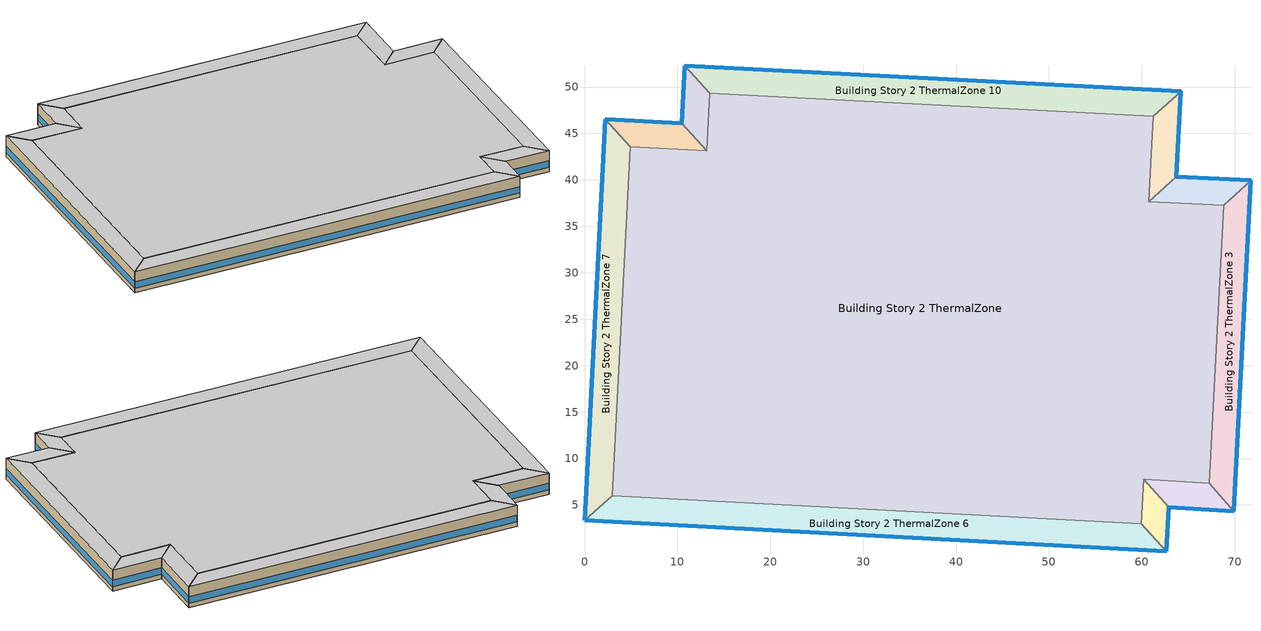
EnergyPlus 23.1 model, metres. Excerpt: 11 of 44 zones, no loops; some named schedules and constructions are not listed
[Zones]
Building Story 2 ThermalZone
 floor adiabatic (Typical Interior Ceiling): 61.25,46.86 60.76,37.63 68.8,37.29 67.26,7.32 60.22,7.76 59.96,2.97 2.97,6.01 4.93,43.56 13.14,43.11 13.48,49.34 z3.6
 wall adiabatic (Typical Interior Wall): 60.76,37.63 61.25,46.86 13.48,49.34 13.14,43.11 4.93,43.56 2.97,6.01 59.96,2.97 60.22,7.76 67.26,7.32 68.8,37.29 60.76,37.63 z3.6:7.2
 ceiling adiabatic (Typical Interior Floor): 13.48,49.34 13.14,43.11 4.93,43.56 2.97,6.01 59.96,2.97 60.22,7.76 67.26,7.32 68.8,37.29 60.76,37.63 61.25,46.86 z7.2
Building Story 2 ThermalZone 1
 floor adiabatic (Typical Interior Ceiling): 64.22,49.53 63.72,40.32 60.76,37.63 61.25,46.86 z3.6
 wall outside (Typical Insulated Steel Framed Exterior Wall R-12.99): 63.72,40.32 64.22,49.53 z3.6:7.2
 wall adiabatic (Typical Interior Wall): 64.22,49.53 61.25,46.86 60.76,37.63 63.72,40.32 z3.6:7.2
 window (U 0.55 SHGC 0.25): 63.72,40.34 64.22,49.51 z4.36:5.45
 ceiling adiabatic (Typical Interior Floor): 61.25,46.86 60.76,37.63 63.72,40.32 64.22,49.53 z7.2
Building Story 2 ThermalZone 10
 floor adiabatic (Typical Interior Floor): 10.8,52.31 64.22,49.53 61.25,46.86 13.48,49.34 z3.6
 wall outside (Typical Insulated Steel Framed Exterior Wall R-12.99): 64.22,49.53 10.8,52.31 z3.6:7.2
 wall adiabatic (Typical Interior Wall): 10.8,52.31 13.48,49.34 61.25,46.86 64.22,49.53 z3.6:7.2
 window (U 0.55 SHGC 0.25): 64.2,49.53 10.83,52.31 z4.36:5.44
 ceiling adiabatic (Typical Interior Ceiling): 13.48,49.34 61.25,46.86 64.22,49.53 10.8,52.31 z7.2
Building Story 2 ThermalZone 2
 floor adiabatic (Typical Interior Ceiling): 63.72,40.32 71.76,39.98 68.8,37.29 60.76,37.63 z3.6
 wall outside (Typical Insulated Steel Framed Exterior Wall R-12.99): 71.76,39.98 63.72,40.32 z3.6:7.2
 wall adiabatic (Typical Interior Wall): 63.72,40.32 60.76,37.63 68.8,37.29 71.76,39.98 z3.6:7.2
 window (U 0.55 SHGC 0.25): 71.74,39.98 63.75,40.31 z4.36:5.45
 ceiling adiabatic (Typical Interior Floor): 60.76,37.63 68.8,37.29 71.76,39.98 63.72,40.32 z7.2
Building Story 2 ThermalZone 3
 floor adiabatic (Typical Interior Ceiling): 71.76,39.98 69.92,4.33 67.26,7.32 68.8,37.29 z3.6
 wall outside (Typical Insulated Steel Framed Exterior Wall R-12.99): 69.92,4.33 71.76,39.98 z3.6:7.2
 wall adiabatic (Typical Interior Wall): 71.76,39.98 68.8,37.29 67.26,7.32 69.92,4.33 z3.6:7.2
 window (U 0.55 SHGC 0.25): 69.92,4.36 71.76,39.96 z4.36:5.44
 ceiling adiabatic (Typical Interior Ceiling): 68.8,37.29 67.26,7.32 69.92,4.33 71.76,39.98 z7.2
Building Story 2 ThermalZone 4
 floor adiabatic (Typical Interior Floor): 69.92,4.33 62.89,4.78 60.22,7.76 67.26,7.32 z3.6
 wall outside (Typical Insulated Steel Framed Exterior Wall R-12.99): 62.89,4.78 69.92,4.33 z3.6:7.2
 wall adiabatic (Typical Interior Wall): 69.92,4.33 67.26,7.32 60.22,7.76 62.89,4.78 z3.6:7.2
 window (U 0.55 SHGC 0.25): 62.91,4.77 69.89,4.33 z4.36:5.45
 ceiling adiabatic (Typical Interior Ceiling): 67.26,7.32 60.22,7.76 62.89,4.78 69.92,4.33 z7.2
Building Story 2 ThermalZone 5
 floor adiabatic (Typical Interior Floor): 62.89,4.78 62.63,0 59.96,2.97 60.22,7.76 z3.6
 wall outside (Typical Insulated Steel Framed Exterior Wall R-12.99): 62.63,0 62.89,4.78 z3.6:7.2
 wall adiabatic (Typical Interior Wall): 62.89,4.78 60.22,7.76 59.96,2.97 62.63,0 z3.6:7.2
 window (U 0.55 SHGC 0.25): 62.64,0.03 62.88,4.75 z4.36:5.45
 ceiling adiabatic (Typical Interior Ceiling): 60.22,7.76 59.96,2.97 62.63,0 62.89,4.78 z7.2
Building Story 2 ThermalZone 6
 floor adiabatic (Typical Interior Floor): 62.63,0 0,3.33 2.97,6.01 59.96,2.97 z3.6
 wall outside (Typical Insulated Steel Framed Exterior Wall R-12.99): 0,3.33 62.63,0 z3.6:7.2
 wall adiabatic (Typical Interior Wall): 62.63,0 59.96,2.97 2.97,6.01 0,3.33 z3.6:7.2
 window (U 0.55 SHGC 0.25): 0.03,3.33 62.61,0 z4.36:5.44
 ceiling adiabatic (Typical Interior Ceiling): 59.96,2.97 2.97,6.01 0,3.33 62.63,0 z7.2
Building Story 2 ThermalZone 7
 floor adiabatic (Typical Interior Floor): 0,3.33 2.26,46.53 4.93,43.56 2.97,6.01 z3.6
 wall outside (Typical Insulated Steel Framed Exterior Wall R-12.99): 2.26,46.53 0,3.33 z3.6:7.2
 wall adiabatic (Typical Interior Wall): 0,3.33 2.97,6.01 4.93,43.56 2.26,46.53 z3.6:7.2
 window (U 0.55 SHGC 0.25): 2.26,46.51 0,3.36 z4.36:5.44
 ceiling adiabatic (Typical Interior Ceiling): 2.97,6.01 4.93,43.56 2.26,46.53 0,3.33 z7.2
Building Story 2 ThermalZone 8
 floor adiabatic (Typical Interior Floor): 2.26,46.53 10.47,46.09 13.14,43.11 4.93,43.56 z3.6
 wall outside (Typical Insulated Steel Framed Exterior Wall R-12.99): 10.47,46.09 2.26,46.53 z3.6:7.2
 wall adiabatic (Typical Interior Wall): 2.26,46.53 4.93,43.56 13.14,43.11 10.47,46.09 z3.6:7.2
 window (U 0.55 SHGC 0.25): 10.44,46.09 2.29,46.53 z4.36:5.45
 ceiling adiabatic (Typical Interior Ceiling): 4.93,43.56 13.14,43.11 10.47,46.09 2.26,46.53 z7.2
Building Story 2 ThermalZone 9
 floor adiabatic (Typical Interior Floor): 10.47,46.09 10.8,52.31 13.48,49.34 13.14,43.11 z3.6
 wall outside (Typical Insulated Steel Framed Exterior Wall R-12.99): 10.8,52.31 10.47,46.09 z3.6:7.2
 wall adiabatic (Typical Interior Wall): 10.47,46.09 13.14,43.11 13.48,49.34 10.8,52.31 z3.6:7.2
 window (U 0.55 SHGC 0.25): 10.8,52.28 10.47,46.12 z4.36:5.45
 ceiling adiabatic (Typical Interior Ceiling): 13.14,43.11 13.48,49.34 10.8,52.31 10.47,46.09 z7.2
[Schedule:Week:Daily]
SchoolSecondary BLDG_LIGHT_MECHANICAL_SCH_2013 Week Rule - Aug30-Sep5: SchoolSecondary BLDG_LIGHT_MECHANICAL_SCH_2013 Wknd Day 1, SchoolSecondary BLDG_LIGHT_MECHANICAL_SCH_2013 Wkdy Day 1, SchoolSecondary BLDG_LIGHT_MECHANICAL_SCH_2013 Wkdy Day 2, SchoolSecondary BLDG_LIGHT_MECHANICAL_SCH_2013 Wkdy Day 2, SchoolSecondary BLDG_LIGHT_MECHANICAL_SCH_2013 Wkdy Day 2, SchoolSecondary BLDG_LIGHT_MECHANICAL_SCH_2013 Wkdy Day 2, SchoolSecondary BLDG_LIGHT_MECHANICAL_SCH_2013 Default, SchoolSecondary BLDG_LIGHT_MECHANICAL_SCH_2013 Default, SchoolSecondary BLDG_LIGHT_MECHANICAL_SCH_2013 Summer Design Day, SchoolSecondary BLDG_LIGHT_MECHANICAL_SCH_2013 Winter Design Day, SchoolSecondary BLDG_LIGHT_MECHANICAL_SCH_2013 Default, SchoolSecondary BLDG_LIGHT_MECHANICAL_SCH_2013 Default
SchoolSecondary BLDG_LIGHT_MECHANICAL_SCH_2013 Week Rule - Sep6-Dec31: SchoolSecondary BLDG_LIGHT_MECHANICAL_SCH_2013 Default, SchoolSecondary BLDG_LIGHT_MECHANICAL_SCH_2013 Wkdy Day 2, SchoolSecondary BLDG_LIGHT_MECHANICAL_SCH_2013 Wkdy Day 2, SchoolSecondary BLDG_LIGHT_MECHANICAL_SCH_2013 Wkdy Day 2, SchoolSecondary BLDG_LIGHT_MECHANICAL_SCH_2013 Wkdy Day 2, SchoolSecondary BLDG_LIGHT_MECHANICAL_SCH_2013 Wkdy Day 2, SchoolSecondary BLDG_LIGHT_MECHANICAL_SCH_2013 Default, SchoolSecondary BLDG_LIGHT_MECHANICAL_SCH_2013 Default, SchoolSecondary BLDG_LIGHT_MECHANICAL_SCH_2013 Summer Design Day, SchoolSecondary BLDG_LIGHT_MECHANICAL_SCH_2013 Winter Design Day, SchoolSecondary BLDG_LIGHT_MECHANICAL_SCH_2013 Default, SchoolSecondary BLDG_LIGHT_MECHANICAL_SCH_2013 Default
SchoolSecondary BLDG_LIGHT_OFFICE_SCH_2013 Week Rule - Jan1-Jan3: SchoolSecondary BLDG_LIGHT_OFFICE_SCH_2013 Wkdy Day, SchoolSecondary BLDG_LIGHT_OFFICE_SCH_2013 Wkdy Day, SchoolSecondary BLDG_LIGHT_OFFICE_SCH_2013 Wkdy Day, SchoolSecondary BLDG_LIGHT_OFFICE_SCH_2013 Wkdy Day, SchoolSecondary BLDG_LIGHT_OFFICE_SCH_2013 Wkdy Day, SchoolSecondary BLDG_LIGHT_OFFICE_SCH_2013 Wkdy Day, SchoolSecondary BLDG_LIGHT_OFFICE_SCH_2013 Wknd Day, SchoolSecondary BLDG_LIGHT_OFFICE_SCH_2013 Default, SchoolSecondary BLDG_LIGHT_OFFICE_SCH_2013 Summer Design Day, SchoolSecondary BLDG_LIGHT_OFFICE_SCH_2013 Winter Design Day, SchoolSecondary BLDG_LIGHT_OFFICE_SCH_2013 Default, SchoolSecondary BLDG_LIGHT_OFFICE_SCH_2013 Default
SchoolSecondary BLDG_LIGHT_OFFICE_SCH_2013 Week Rule - Jan4-Jun27: SchoolSecondary BLDG_LIGHT_OFFICE_SCH_2013 Wknd Day, SchoolSecondary BLDG_LIGHT_OFFICE_SCH_2013 Wkdy Day, SchoolSecondary BLDG_LIGHT_OFFICE_SCH_2013 Wkdy Day, SchoolSecondary BLDG_LIGHT_OFFICE_SCH_2013 Wkdy Day, SchoolSecondary BLDG_LIGHT_OFFICE_SCH_2013 Wkdy Day, SchoolSecondary BLDG_LIGHT_OFFICE_SCH_2013 Wkdy Day, SchoolSecondary BLDG_LIGHT_OFFICE_SCH_2013 Wknd Day, SchoolSecondary BLDG_LIGHT_OFFICE_SCH_2013 Default, SchoolSecondary BLDG_LIGHT_OFFICE_SCH_2013 Summer Design Day, SchoolSecondary BLDG_LIGHT_OFFICE_SCH_2013 Winter Design Day, SchoolSecondary BLDG_LIGHT_OFFICE_SCH_2013 Default, SchoolSecondary BLDG_LIGHT_OFFICE_SCH_2013 Default
SchoolSecondary BLDG_LIGHT_OFFICE_SCH_2013 Week Rule - Jun28-Jul4: SchoolSecondary BLDG_LIGHT_OFFICE_SCH_2013 Wknd Day, SchoolSecondary BLDG_LIGHT_OFFICE_SCH_2013 Wkdy Day, SchoolSecondary BLDG_LIGHT_OFFICE_SCH_2013 Wkdy Day, SchoolSecondary BLDG_LIGHT_OFFICE_SCH_2013 Wkdy Day 1, SchoolSecondary BLDG_LIGHT_OFFICE_SCH_2013 Wkdy Day 1, SchoolSecondary BLDG_LIGHT_OFFICE_SCH_2013 Wkdy Day 1, SchoolSecondary BLDG_LIGHT_OFFICE_SCH_2013 Wknd Day 1, SchoolSecondary BLDG_LIGHT_OFFICE_SCH_2013 Default, SchoolSecondary BLDG_LIGHT_OFFICE_SCH_2013 Summer Design Day, SchoolSecondary BLDG_LIGHT_OFFICE_SCH_2013 Winter Design Day, SchoolSecondary BLDG_LIGHT_OFFICE_SCH_2013 Default, SchoolSecondary BLDG_LIGHT_OFFICE_SCH_2013 Default
SchoolSecondary BLDG_LIGHT_OFFICE_SCH_2013 Week Rule - Jul5-Aug29: SchoolSecondary BLDG_LIGHT_OFFICE_SCH_2013 Wknd Day 1, SchoolSecondary BLDG_LIGHT_OFFICE_SCH_2013 Wkdy Day 1, SchoolSecondary BLDG_LIGHT_OFFICE_SCH_2013 Wkdy Day 1, SchoolSecondary BLDG_LIGHT_OFFICE_SCH_2013 Wkdy Day 1, SchoolSecondary BLDG_LIGHT_OFFICE_SCH_2013 Wkdy Day 1, SchoolSecondary BLDG_LIGHT_OFFICE_SCH_2013 Wkdy Day 1, SchoolSecondary BLDG_LIGHT_OFFICE_SCH_2013 Wknd Day 1, SchoolSecondary BLDG_LIGHT_OFFICE_SCH_2013 Default, SchoolSecondary BLDG_LIGHT_OFFICE_SCH_2013 Summer Design Day, SchoolSecondary BLDG_LIGHT_OFFICE_SCH_2013 Winter Design Day, SchoolSecondary BLDG_LIGHT_OFFICE_SCH_2013 Default, SchoolSecondary BLDG_LIGHT_OFFICE_SCH_2013 Default
SchoolSecondary BLDG_LIGHT_OFFICE_SCH_2013 Week Rule - Aug30-Sep5: SchoolSecondary BLDG_LIGHT_OFFICE_SCH_2013 Wknd Day 1, SchoolSecondary BLDG_LIGHT_OFFICE_SCH_2013 Wkdy Day 1, SchoolSecondary BLDG_LIGHT_OFFICE_SCH_2013 Wkdy Day 2, SchoolSecondary BLDG_LIGHT_OFFICE_SCH_2013 Wkdy Day 2, SchoolSecondary BLDG_LIGHT_OFFICE_SCH_2013 Wkdy Day 2, SchoolSecondary BLDG_LIGHT_OFFICE_SCH_2013 Wkdy Day 2, SchoolSecondary BLDG_LIGHT_OFFICE_SCH_2013 Default, SchoolSecondary BLDG_LIGHT_OFFICE_SCH_2013 Default, SchoolSecondary BLDG_LIGHT_OFFICE_SCH_2013 Summer Design Day, SchoolSecondary BLDG_LIGHT_OFFICE_SCH_2013 Winter Design Day, SchoolSecondary BLDG_LIGHT_OFFICE_SCH_2013 Default, SchoolSecondary BLDG_LIGHT_OFFICE_SCH_2013 Default
SchoolSecondary BLDG_LIGHT_OFFICE_SCH_2013 Week Rule - Sep6-Dec31: SchoolSecondary BLDG_LIGHT_OFFICE_SCH_2013 Default, SchoolSecondary BLDG_LIGHT_OFFICE_SCH_2013 Wkdy Day 2, SchoolSecondary BLDG_LIGHT_OFFICE_SCH_2013 Wkdy Day 2, SchoolSecondary BLDG_LIGHT_OFFICE_SCH_2013 Wkdy Day 2, SchoolSecondary BLDG_LIGHT_OFFICE_SCH_2013 Wkdy Day 2, SchoolSecondary BLDG_LIGHT_OFFICE_SCH_2013 Wkdy Day 2, SchoolSecondary BLDG_LIGHT_OFFICE_SCH_2013 Default, SchoolSecondary BLDG_LIGHT_OFFICE_SCH_2013 Default, SchoolSecondary BLDG_LIGHT_OFFICE_SCH_2013 Summer Design Day, SchoolSecondary BLDG_LIGHT_OFFICE_SCH_2013 Winter Design Day, SchoolSecondary BLDG_LIGHT_OFFICE_SCH_2013 Default, SchoolSecondary BLDG_LIGHT_OFFICE_SCH_2013 Default
SchoolSecondary BLDG_LIGHT_BATH_SCH_2013 Week Rule - Jan1-Jan3: SchoolSecondary BLDG_LIGHT_BATH_SCH_2013 Wkdy Day, SchoolSecondary BLDG_LIGHT_BATH_SCH_2013 Wkdy Day, SchoolSecondary BLDG_LIGHT_BATH_SCH_2013 Wkdy Day, SchoolSecondary BLDG_LIGHT_BATH_SCH_2013 Wkdy Day, SchoolSecondary BLDG_LIGHT_BATH_SCH_2013 Wkdy Day, SchoolSecondary BLDG_LIGHT_BATH_SCH_2013 Wkdy Day, SchoolSecondary BLDG_LIGHT_BATH_SCH_2013 Wknd Day, SchoolSecondary BLDG_LIGHT_BATH_SCH_2013 Default, SchoolSecondary BLDG_LIGHT_BATH_SCH_2013 Summer Design Day, SchoolSecondary BLDG_LIGHT_BATH_SCH_2013 Winter Design Day, SchoolSecondary BLDG_LIGHT_BATH_SCH_2013 Default, SchoolSecondary BLDG_LIGHT_BATH_SCH_2013 Default
SchoolSecondary BLDG_LIGHT_BATH_SCH_2013 Week Rule - Jan4-Jun27: SchoolSecondary BLDG_LIGHT_BATH_SCH_2013 Wknd Day, SchoolSecondary BLDG_LIGHT_BATH_SCH_2013 Wkdy Day, SchoolSecondary BLDG_LIGHT_BATH_SCH_2013 Wkdy Day, SchoolSecondary BLDG_LIGHT_BATH_SCH_2013 Wkdy Day, SchoolSecondary BLDG_LIGHT_BATH_SCH_2013 Wkdy Day, SchoolSecondary BLDG_LIGHT_BATH_SCH_2013 Wkdy Day, SchoolSecondary BLDG_LIGHT_BATH_SCH_2013 Wknd Day, SchoolSecondary BLDG_LIGHT_BATH_SCH_2013 Default, SchoolSecondary BLDG_LIGHT_BATH_SCH_2013 Summer Design Day, SchoolSecondary BLDG_LIGHT_BATH_SCH_2013 Winter Design Day, SchoolSecondary BLDG_LIGHT_BATH_SCH_2013 Default, SchoolSecondary BLDG_LIGHT_BATH_SCH_2013 Default
SchoolSecondary BLDG_LIGHT_BATH_SCH_2013 Week Rule - Jun28-Jul4: SchoolSecondary BLDG_LIGHT_BATH_SCH_2013 Wknd Day, SchoolSecondary BLDG_LIGHT_BATH_SCH_2013 Wkdy Day, SchoolSecondary BLDG_LIGHT_BATH_SCH_2013 Wkdy Day, SchoolSecondary BLDG_LIGHT_BATH_SCH_2013 Wkdy Day 1, SchoolSecondary BLDG_LIGHT_BATH_SCH_2013 Wkdy Day 1, SchoolSecondary BLDG_LIGHT_BATH_SCH_2013 Wkdy Day 1, SchoolSecondary BLDG_LIGHT_BATH_SCH_2013 Wknd Day 1, SchoolSecondary BLDG_LIGHT_BATH_SCH_2013 Default, SchoolSecondary BLDG_LIGHT_BATH_SCH_2013 Summer Design Day, SchoolSecondary BLDG_LIGHT_BATH_SCH_2013 Winter Design Day, SchoolSecondary BLDG_LIGHT_BATH_SCH_2013 Default, SchoolSecondary BLDG_LIGHT_BATH_SCH_2013 Default
SchoolSecondary BLDG_LIGHT_BATH_SCH_2013 Week Rule - Jul5-Aug29: SchoolSecondary BLDG_LIGHT_BATH_SCH_2013 Wknd Day 1, SchoolSecondary BLDG_LIGHT_BATH_SCH_2013 Wkdy Day 1, SchoolSecondary BLDG_LIGHT_BATH_SCH_2013 Wkdy Day 1, SchoolSecondary BLDG_LIGHT_BATH_SCH_2013 Wkdy Day 1, SchoolSecondary BLDG_LIGHT_BATH_SCH_2013 Wkdy Day 1, SchoolSecondary BLDG_LIGHT_BATH_SCH_2013 Wkdy Day 1, SchoolSecondary BLDG_LIGHT_BATH_SCH_2013 Wknd Day 1, SchoolSecondary BLDG_LIGHT_BATH_SCH_2013 Default, SchoolSecondary BLDG_LIGHT_BATH_SCH_2013 Summer Design Day, SchoolSecondary BLDG_LIGHT_BATH_SCH_2013 Winter Design Day, SchoolSecondary BLDG_LIGHT_BATH_SCH_2013 Default, SchoolSecondary BLDG_LIGHT_BATH_SCH_2013 Default
SchoolSecondary BLDG_LIGHT_BATH_SCH_2013 Week Rule - Aug30-Sep5: SchoolSecondary BLDG_LIGHT_BATH_SCH_2013 Wknd Day 1, SchoolSecondary BLDG_LIGHT_BATH_SCH_2013 Wkdy Day 1, SchoolSecondary BLDG_LIGHT_BATH_SCH_2013 Wkdy Day 2, SchoolSecondary BLDG_LIGHT_BATH_SCH_2013 Wkdy Day 2, SchoolSecondary BLDG_LIGHT_BATH_SCH_2013 Wkdy Day 2, SchoolSecondary BLDG_LIGHT_BATH_SCH_2013 Wkdy Day 2, SchoolSecondary BLDG_LIGHT_BATH_SCH_2013 Default, SchoolSecondary BLDG_LIGHT_BATH_SCH_2013 Default, SchoolSecondary BLDG_LIGHT_BATH_SCH_2013 Summer Design Day, SchoolSecondary BLDG_LIGHT_BATH_SCH_2013 Winter Design Day, SchoolSecondary BLDG_LIGHT_BATH_SCH_2013 Default, SchoolSecondary BLDG_LIGHT_BATH_SCH_2013 Default
SchoolSecondary BLDG_LIGHT_BATH_SCH_2013 Week Rule - Sep6-Dec31: SchoolSecondary BLDG_LIGHT_BATH_SCH_2013 Default, SchoolSecondary BLDG_LIGHT_BATH_SCH_2013 Wkdy Day 2, SchoolSecondary BLDG_LIGHT_BATH_SCH_2013 Wkdy Day 2, SchoolSecondary BLDG_LIGHT_BATH_SCH_2013 Wkdy Day 2, SchoolSecondary BLDG_LIGHT_BATH_SCH_2013 Wkdy Day 2, SchoolSecondary BLDG_LIGHT_BATH_SCH_2013 Wkdy Day 2, SchoolSecondary BLDG_LIGHT_BATH_SCH_2013 Default, SchoolSecondary BLDG_LIGHT_BATH_SCH_2013 Default, SchoolSecondary BLDG_LIGHT_BATH_SCH_2013 Summer Design Day, SchoolSecondary BLDG_LIGHT_BATH_SCH_2013 Winter Design Day, SchoolSecondary BLDG_LIGHT_BATH_SCH_2013 Default, SchoolSecondary BLDG_LIGHT_BATH_SCH_2013 Default
SchoolSecondary BLDG_OCC_SCH_Auditorium Week Rule - Jan1-Jan3: SchoolSecondary BLDG_OCC_SCH_Auditorium Wkdy|SmrDsn Day, SchoolSecondary BLDG_OCC_SCH_Auditorium Wkdy|SmrDsn Day, SchoolSecondary BLDG_OCC_SCH_Auditorium Wkdy|SmrDsn Day, SchoolSecondary BLDG_OCC_SCH_Auditorium Wkdy|SmrDsn Day, SchoolSecondary BLDG_OCC_SCH_Auditorium Wkdy|SmrDsn Day, SchoolSecondary BLDG_OCC_SCH_Auditorium Wkdy|SmrDsn Day, SchoolSecondary BLDG_OCC_SCH_Auditorium Wknd Day, SchoolSecondary BLDG_OCC_SCH_Auditorium Default, SchoolSecondary BLDG_OCC_SCH_Auditorium Summer Design Day, SchoolSecondary BLDG_OCC_SCH_Auditorium Winter Design Day, SchoolSecondary BLDG_OCC_SCH_Auditorium Default, SchoolSecondary BLDG_OCC_SCH_Auditorium Default
SchoolSecondary BLDG_OCC_SCH_Auditorium Week Rule - Jan4-Jun27: SchoolSecondary BLDG_OCC_SCH_Auditorium Wknd Day, SchoolSecondary BLDG_OCC_SCH_Auditorium Wkdy|SmrDsn Day, SchoolSecondary BLDG_OCC_SCH_Auditorium Wkdy|SmrDsn Day, SchoolSecondary BLDG_OCC_SCH_Auditorium Wkdy|SmrDsn Day, SchoolSecondary BLDG_OCC_SCH_Auditorium Wkdy|SmrDsn Day, SchoolSecondary BLDG_OCC_SCH_Auditorium Wkdy|SmrDsn Day, SchoolSecondary BLDG_OCC_SCH_Auditorium Wknd Day, SchoolSecondary BLDG_OCC_SCH_Auditorium Default, SchoolSecondary BLDG_OCC_SCH_Auditorium Summer Design Day, SchoolSecondary BLDG_OCC_SCH_Auditorium Winter Design Day, SchoolSecondary BLDG_OCC_SCH_Auditorium Default, SchoolSecondary BLDG_OCC_SCH_Auditorium Default
SchoolSecondary BLDG_OCC_SCH_Auditorium Week Rule - Jun28-Jul4: SchoolSecondary BLDG_OCC_SCH_Auditorium Wknd Day, SchoolSecondary BLDG_OCC_SCH_Auditorium Wkdy|SmrDsn Day, SchoolSecondary BLDG_OCC_SCH_Auditorium Wkdy|SmrDsn Day, SchoolSecondary BLDG_OCC_SCH_Auditorium Wkdy|SmrDsn Day 1, SchoolSecondary BLDG_OCC_SCH_Auditorium Wkdy|SmrDsn Day 1, SchoolSecondary BLDG_OCC_SCH_Auditorium Wkdy|SmrDsn Day 1, SchoolSecondary BLDG_OCC_SCH_Auditorium Wknd Day 1, SchoolSecondary BLDG_OCC_SCH_Auditorium Default, SchoolSecondary BLDG_OCC_SCH_Auditorium Summer Design Day, SchoolSecondary BLDG_OCC_SCH_Auditorium Winter Design Day, SchoolSecondary BLDG_OCC_SCH_Auditorium Default, SchoolSecondary BLDG_OCC_SCH_Auditorium Default
SchoolSecondary BLDG_OCC_SCH_Auditorium Week Rule - Jul5-Aug29: SchoolSecondary BLDG_OCC_SCH_Auditorium Wknd Day 1, SchoolSecondary BLDG_OCC_SCH_Auditorium Wkdy|SmrDsn Day 1, SchoolSecondary BLDG_OCC_SCH_Auditorium Wkdy|SmrDsn Day 1, SchoolSecondary BLDG_OCC_SCH_Auditorium Wkdy|SmrDsn Day 1, SchoolSecondary BLDG_OCC_SCH_Auditorium Wkdy|SmrDsn Day 1, SchoolSecondary BLDG_OCC_SCH_Auditorium Wkdy|SmrDsn Day 1, SchoolSecondary BLDG_OCC_SCH_Auditorium Wknd Day 1, SchoolSecondary BLDG_OCC_SCH_Auditorium Default, SchoolSecondary BLDG_OCC_SCH_Auditorium Summer Design Day, SchoolSecondary BLDG_OCC_SCH_Auditorium Winter Design Day, SchoolSecondary BLDG_OCC_SCH_Auditorium Default, SchoolSecondary BLDG_OCC_SCH_Auditorium Default
SchoolSecondary BLDG_OCC_SCH_Auditorium Week Rule - Aug30-Sep5: SchoolSecondary BLDG_OCC_SCH_Auditorium Wknd Day 1, SchoolSecondary BLDG_OCC_SCH_Auditorium Wkdy|SmrDsn Day 1, SchoolSecondary BLDG_OCC_SCH_Auditorium Wkdy|SmrDsn Day 2, SchoolSecondary BLDG_OCC_SCH_Auditorium Wkdy|SmrDsn Day 2, SchoolSecondary BLDG_OCC_SCH_Auditorium Wkdy|SmrDsn Day 2, SchoolSecondary BLDG_OCC_SCH_Auditorium Wkdy|SmrDsn Day 2, SchoolSecondary BLDG_OCC_SCH_Auditorium Default, SchoolSecondary BLDG_OCC_SCH_Auditorium Default, SchoolSecondary BLDG_OCC_SCH_Auditorium Summer Design Day, SchoolSecondary BLDG_OCC_SCH_Auditorium Winter Design Day, SchoolSecondary BLDG_OCC_SCH_Auditorium Default, SchoolSecondary BLDG_OCC_SCH_Auditorium Default
SchoolSecondary BLDG_OCC_SCH_Auditorium Week Rule - Sep6-Dec31: SchoolSecondary BLDG_OCC_SCH_Auditorium Default, SchoolSecondary BLDG_OCC_SCH_Auditorium Wkdy|SmrDsn Day 2, SchoolSecondary BLDG_OCC_SCH_Auditorium Wkdy|SmrDsn Day 2, SchoolSecondary BLDG_OCC_SCH_Auditorium Wkdy|SmrDsn Day 2, SchoolSecondary BLDG_OCC_SCH_Auditorium Wkdy|SmrDsn Day 2, SchoolSecondary BLDG_OCC_SCH_Auditorium Wkdy|SmrDsn Day 2, SchoolSecondary BLDG_OCC_SCH_Auditorium Default, SchoolSecondary BLDG_OCC_SCH_Auditorium Default, SchoolSecondary BLDG_OCC_SCH_Auditorium Summer Design Day, SchoolSecondary BLDG_OCC_SCH_Auditorium Winter Design Day, SchoolSecondary BLDG_OCC_SCH_Auditorium Default, SchoolSecondary BLDG_OCC_SCH_Auditorium Default
SchoolSecondary BLDG_OCC_SCH_Cafeteria Week Rule - Jan1-Jan3: SchoolSecondary BLDG_OCC_SCH_Cafeteria Wkdy|SmrDsn Day, SchoolSecondary BLDG_OCC_SCH_Cafeteria Wkdy|SmrDsn Day, SchoolSecondary BLDG_OCC_SCH_Cafeteria Wkdy|SmrDsn Day, SchoolSecondary BLDG_OCC_SCH_Cafeteria Wkdy|SmrDsn Day, SchoolSecondary BLDG_OCC_SCH_Cafeteria Wkdy|SmrDsn Day, SchoolSecondary BLDG_OCC_SCH_Cafeteria Wkdy|SmrDsn Day, SchoolSecondary BLDG_OCC_SCH_Cafeteria Wknd Day, SchoolSecondary BLDG_OCC_SCH_Cafeteria Default, SchoolSecondary BLDG_OCC_SCH_Cafeteria Summer Design Day, SchoolSecondary BLDG_OCC_SCH_Cafeteria Winter Design Day, SchoolSecondary BLDG_OCC_SCH_Cafeteria Default, SchoolSecondary BLDG_OCC_SCH_Cafeteria Default
SchoolSecondary BLDG_OCC_SCH_Cafeteria Week Rule - Jan4-Jun27: SchoolSecondary BLDG_OCC_SCH_Cafeteria Wknd Day, SchoolSecondary BLDG_OCC_SCH_Cafeteria Wkdy|SmrDsn Day, SchoolSecondary BLDG_OCC_SCH_Cafeteria Wkdy|SmrDsn Day, SchoolSecondary BLDG_OCC_SCH_Cafeteria Wkdy|SmrDsn Day, SchoolSecondary BLDG_OCC_SCH_Cafeteria Wkdy|SmrDsn Day, SchoolSecondary BLDG_OCC_SCH_Cafeteria Wkdy|SmrDsn Day, SchoolSecondary BLDG_OCC_SCH_Cafeteria Wknd Day, SchoolSecondary BLDG_OCC_SCH_Cafeteria Default, SchoolSecondary BLDG_OCC_SCH_Cafeteria Summer Design Day, SchoolSecondary BLDG_OCC_SCH_Cafeteria Winter Design Day, SchoolSecondary BLDG_OCC_SCH_Cafeteria Default, SchoolSecondary BLDG_OCC_SCH_Cafeteria Default
SchoolSecondary BLDG_OCC_SCH_Cafeteria Week Rule - Jun28-Jul4: SchoolSecondary BLDG_OCC_SCH_Cafeteria Wknd Day, SchoolSecondary BLDG_OCC_SCH_Cafeteria Wkdy|SmrDsn Day, SchoolSecondary BLDG_OCC_SCH_Cafeteria Wkdy|SmrDsn Day, SchoolSecondary BLDG_OCC_SCH_Cafeteria Wkdy|SmrDsn Day 1, SchoolSecondary BLDG_OCC_SCH_Cafeteria Wkdy|SmrDsn Day 1, SchoolSecondary BLDG_OCC_SCH_Cafeteria Wkdy|SmrDsn Day 1, SchoolSecondary BLDG_OCC_SCH_Cafeteria Wknd Day 1, SchoolSecondary BLDG_OCC_SCH_Cafeteria Default, SchoolSecondary BLDG_OCC_SCH_Cafeteria Summer Design Day, SchoolSecondary BLDG_OCC_SCH_Cafeteria Winter Design Day, SchoolSecondary BLDG_OCC_SCH_Cafeteria Default, SchoolSecondary BLDG_OCC_SCH_Cafeteria Default
SchoolSecondary BLDG_OCC_SCH_Cafeteria Week Rule - Jul5-Aug29: SchoolSecondary BLDG_OCC_SCH_Cafeteria Wknd Day 1, SchoolSecondary BLDG_OCC_SCH_Cafeteria Wkdy|SmrDsn Day 1, SchoolSecondary BLDG_OCC_SCH_Cafeteria Wkdy|SmrDsn Day 1, SchoolSecondary BLDG_OCC_SCH_Cafeteria Wkdy|SmrDsn Day 1, SchoolSecondary BLDG_OCC_SCH_Cafeteria Wkdy|SmrDsn Day 1, SchoolSecondary BLDG_OCC_SCH_Cafeteria Wkdy|SmrDsn Day 1, SchoolSecondary BLDG_OCC_SCH_Cafeteria Wknd Day 1, SchoolSecondary BLDG_OCC_SCH_Cafeteria Default, SchoolSecondary BLDG_OCC_SCH_Cafeteria Summer Design Day, SchoolSecondary BLDG_OCC_SCH_Cafeteria Winter Design Day, SchoolSecondary BLDG_OCC_SCH_Cafeteria Default, SchoolSecondary BLDG_OCC_SCH_Cafeteria Default
SchoolSecondary BLDG_OCC_SCH_Cafeteria Week Rule - Aug30-Sep5: SchoolSecondary BLDG_OCC_SCH_Cafeteria Wknd Day 1, SchoolSecondary BLDG_OCC_SCH_Cafeteria Wkdy|SmrDsn Day 1, SchoolSecondary BLDG_OCC_SCH_Cafeteria Wkdy|SmrDsn Day 2, SchoolSecondary BLDG_OCC_SCH_Cafeteria Wkdy|SmrDsn Day 2, SchoolSecondary BLDG_OCC_SCH_Cafeteria Wkdy|SmrDsn Day 2, SchoolSecondary BLDG_OCC_SCH_Cafeteria Wkdy|SmrDsn Day 2, SchoolSecondary BLDG_OCC_SCH_Cafeteria Default, SchoolSecondary BLDG_OCC_SCH_Cafeteria Default, SchoolSecondary BLDG_OCC_SCH_Cafeteria Summer Design Day, SchoolSecondary BLDG_OCC_SCH_Cafeteria Winter Design Day, SchoolSecondary BLDG_OCC_SCH_Cafeteria Default, SchoolSecondary BLDG_OCC_SCH_Cafeteria Default
SchoolSecondary BLDG_OCC_SCH_Cafeteria Week Rule - Sep6-Dec31: SchoolSecondary BLDG_OCC_SCH_Cafeteria Default, SchoolSecondary BLDG_OCC_SCH_Cafeteria Wkdy|SmrDsn Day 2, SchoolSecondary BLDG_OCC_SCH_Cafeteria Wkdy|SmrDsn Day 2, SchoolSecondary BLDG_OCC_SCH_Cafeteria Wkdy|SmrDsn Day 2, SchoolSecondary BLDG_OCC_SCH_Cafeteria Wkdy|SmrDsn Day 2, SchoolSecondary BLDG_OCC_SCH_Cafeteria Wkdy|SmrDsn Day 2, SchoolSecondary BLDG_OCC_SCH_Cafeteria Default, SchoolSecondary BLDG_OCC_SCH_Cafeteria Default, SchoolSecondary BLDG_OCC_SCH_Cafeteria Summer Design Day, SchoolSecondary BLDG_OCC_SCH_Cafeteria Winter Design Day, SchoolSecondary BLDG_OCC_SCH_Cafeteria Default, SchoolSecondary BLDG_OCC_SCH_Cafeteria Default
SchoolSecondary BLDG_OCC_SCH_Extend Week Rule - Jan1-Jan3: SchoolSecondary BLDG_OCC_SCH_Extend Wkdy|SmrDsn Day, SchoolSecondary BLDG_OCC_SCH_Extend Wkdy|SmrDsn Day, SchoolSecondary BLDG_OCC_SCH_Extend Wkdy|SmrDsn Day, SchoolSecondary BLDG_OCC_SCH_Extend Wkdy|SmrDsn Day, SchoolSecondary BLDG_OCC_SCH_Extend Wkdy|SmrDsn Day, SchoolSecondary BLDG_OCC_SCH_Extend Wkdy|SmrDsn Day, SchoolSecondary BLDG_OCC_SCH_Extend Wknd Day, SchoolSecondary BLDG_OCC_SCH_Extend Default, SchoolSecondary BLDG_OCC_SCH_Extend Summer Design Day, SchoolSecondary BLDG_OCC_SCH_Extend Winter Design Day, SchoolSecondary BLDG_OCC_SCH_Extend Default, SchoolSecondary BLDG_OCC_SCH_Extend Default
SchoolSecondary BLDG_OCC_SCH_Extend Week Rule - Jan4-Jun27: SchoolSecondary BLDG_OCC_SCH_Extend Wknd Day, SchoolSecondary BLDG_OCC_SCH_Extend Wkdy|SmrDsn Day, SchoolSecondary BLDG_OCC_SCH_Extend Wkdy|SmrDsn Day, SchoolSecondary BLDG_OCC_SCH_Extend Wkdy|SmrDsn Day, SchoolSecondary BLDG_OCC_SCH_Extend Wkdy|SmrDsn Day, SchoolSecondary BLDG_OCC_SCH_Extend Wkdy|SmrDsn Day, SchoolSecondary BLDG_OCC_SCH_Extend Wknd Day, SchoolSecondary BLDG_OCC_SCH_Extend Default, SchoolSecondary BLDG_OCC_SCH_Extend Summer Design Day, SchoolSecondary BLDG_OCC_SCH_Extend Winter Design Day, SchoolSecondary BLDG_OCC_SCH_Extend Default, SchoolSecondary BLDG_OCC_SCH_Extend Default
SchoolSecondary BLDG_OCC_SCH_Extend Week Rule - Jun28-Jul4: SchoolSecondary BLDG_OCC_SCH_Extend Wknd Day, SchoolSecondary BLDG_OCC_SCH_Extend Wkdy|SmrDsn Day, SchoolSecondary BLDG_OCC_SCH_Extend Wkdy|SmrDsn Day, SchoolSecondary BLDG_OCC_SCH_Extend Wkdy|SmrDsn Day 1, SchoolSecondary BLDG_OCC_SCH_Extend Wkdy|SmrDsn Day 1, SchoolSecondary BLDG_OCC_SCH_Extend Wkdy|SmrDsn Day 1, SchoolSecondary BLDG_OCC_SCH_Extend Wknd Day 1, SchoolSecondary BLDG_OCC_SCH_Extend Default, SchoolSecondary BLDG_OCC_SCH_Extend Summer Design Day, SchoolSecondary BLDG_OCC_SCH_Extend Winter Design Day, SchoolSecondary BLDG_OCC_SCH_Extend Default, SchoolSecondary BLDG_OCC_SCH_Extend Default
SchoolSecondary BLDG_OCC_SCH_Extend Week Rule - Jul5-Aug29: SchoolSecondary BLDG_OCC_SCH_Extend Wknd Day 1, SchoolSecondary BLDG_OCC_SCH_Extend Wkdy|SmrDsn Day 1, SchoolSecondary BLDG_OCC_SCH_Extend Wkdy|SmrDsn Day 1, SchoolSecondary BLDG_OCC_SCH_Extend Wkdy|SmrDsn Day 1, SchoolSecondary BLDG_OCC_SCH_Extend Wkdy|SmrDsn Day 1, SchoolSecondary BLDG_OCC_SCH_Extend Wkdy|SmrDsn Day 1, SchoolSecondary BLDG_OCC_SCH_Extend Wknd Day 1, SchoolSecondary BLDG_OCC_SCH_Extend Default, SchoolSecondary BLDG_OCC_SCH_Extend Summer Design Day, SchoolSecondary BLDG_OCC_SCH_Extend Winter Design Day, SchoolSecondary BLDG_OCC_SCH_Extend Default, SchoolSecondary BLDG_OCC_SCH_Extend Default
SchoolSecondary BLDG_OCC_SCH_Extend Week Rule - Aug30-Sep5: SchoolSecondary BLDG_OCC_SCH_Extend Wknd Day 1, SchoolSecondary BLDG_OCC_SCH_Extend Wkdy|SmrDsn Day 1, SchoolSecondary BLDG_OCC_SCH_Extend Wkdy|SmrDsn Day 2, SchoolSecondary BLDG_OCC_SCH_Extend Wkdy|SmrDsn Day 2, SchoolSecondary BLDG_OCC_SCH_Extend Wkdy|SmrDsn Day 2, SchoolSecondary BLDG_OCC_SCH_Extend Wkdy|SmrDsn Day 2, SchoolSecondary BLDG_OCC_SCH_Extend Default, SchoolSecondary BLDG_OCC_SCH_Extend Default, SchoolSecondary BLDG_OCC_SCH_Extend Summer Design Day, SchoolSecondary BLDG_OCC_SCH_Extend Winter Design Day, SchoolSecondary BLDG_OCC_SCH_Extend Default, SchoolSecondary BLDG_OCC_SCH_Extend Default
SchoolSecondary BLDG_OCC_SCH_Extend Week Rule - Sep6-Dec31: SchoolSecondary BLDG_OCC_SCH_Extend Default, SchoolSecondary BLDG_OCC_SCH_Extend Wkdy|SmrDsn Day 2, SchoolSecondary BLDG_OCC_SCH_Extend Wkdy|SmrDsn Day 2, SchoolSecondary BLDG_OCC_SCH_Extend Wkdy|SmrDsn Day 2, SchoolSecondary BLDG_OCC_SCH_Extend Wkdy|SmrDsn Day 2, SchoolSecondary BLDG_OCC_SCH_Extend Wkdy|SmrDsn Day 2, SchoolSecondary BLDG_OCC_SCH_Extend Default, SchoolSecondary BLDG_OCC_SCH_Extend Default, SchoolSecondary BLDG_OCC_SCH_Extend Summer Design Day, SchoolSecondary BLDG_OCC_SCH_Extend Winter Design Day, SchoolSecondary BLDG_OCC_SCH_Extend Default, SchoolSecondary BLDG_OCC_SCH_Extend Default
SchoolSecondary BLDG_OCC_SCH_Gym Week Rule - Jan1-Jan3: SchoolSecondary BLDG_OCC_SCH_Gym Wkdy|SmrDsn Day, SchoolSecondary BLDG_OCC_SCH_Gym Wkdy|SmrDsn Day, SchoolSecondary BLDG_OCC_SCH_Gym Wkdy|SmrDsn Day, SchoolSecondary BLDG_OCC_SCH_Gym Wkdy|SmrDsn Day, SchoolSecondary BLDG_OCC_SCH_Gym Wkdy|SmrDsn Day, SchoolSecondary BLDG_OCC_SCH_Gym Wkdy|SmrDsn Day, SchoolSecondary BLDG_OCC_SCH_Gym Wknd Day, SchoolSecondary BLDG_OCC_SCH_Gym Default, SchoolSecondary BLDG_OCC_SCH_Gym Summer Design Day, SchoolSecondary BLDG_OCC_SCH_Gym Winter Design Day, SchoolSecondary BLDG_OCC_SCH_Gym Default, SchoolSecondary BLDG_OCC_SCH_Gym Default
SchoolSecondary BLDG_OCC_SCH_Gym Week Rule - Jan4-Jun27: SchoolSecondary BLDG_OCC_SCH_Gym Wknd Day, SchoolSecondary BLDG_OCC_SCH_Gym Wkdy|SmrDsn Day, SchoolSecondary BLDG_OCC_SCH_Gym Wkdy|SmrDsn Day, SchoolSecondary BLDG_OCC_SCH_Gym Wkdy|SmrDsn Day, SchoolSecondary BLDG_OCC_SCH_Gym Wkdy|SmrDsn Day, SchoolSecondary BLDG_OCC_SCH_Gym Wkdy|SmrDsn Day, SchoolSecondary BLDG_OCC_SCH_Gym Wknd Day, SchoolSecondary BLDG_OCC_SCH_Gym Default, SchoolSecondary BLDG_OCC_SCH_Gym Summer Design Day, SchoolSecondary BLDG_OCC_SCH_Gym Winter Design Day, SchoolSecondary BLDG_OCC_SCH_Gym Default, SchoolSecondary BLDG_OCC_SCH_Gym Default
SchoolSecondary BLDG_OCC_SCH_Gym Week Rule - Jun28-Jul4: SchoolSecondary BLDG_OCC_SCH_Gym Wknd Day, SchoolSecondary BLDG_OCC_SCH_Gym Wkdy|SmrDsn Day, SchoolSecondary BLDG_OCC_SCH_Gym Wkdy|SmrDsn Day, SchoolSecondary BLDG_OCC_SCH_Gym Wkdy|SmrDsn Day 1, SchoolSecondary BLDG_OCC_SCH_Gym Wkdy|SmrDsn Day 1, SchoolSecondary BLDG_OCC_SCH_Gym Wkdy|SmrDsn Day 1, SchoolSecondary BLDG_OCC_SCH_Gym Wknd Day 1, SchoolSecondary BLDG_OCC_SCH_Gym Default, SchoolSecondary BLDG_OCC_SCH_Gym Summer Design Day, SchoolSecondary BLDG_OCC_SCH_Gym Winter Design Day, SchoolSecondary BLDG_OCC_SCH_Gym Default, SchoolSecondary BLDG_OCC_SCH_Gym Default
SchoolSecondary BLDG_OCC_SCH_Gym Week Rule - Jul5-Aug29: SchoolSecondary BLDG_OCC_SCH_Gym Wknd Day 1, SchoolSecondary BLDG_OCC_SCH_Gym Wkdy|SmrDsn Day 1, SchoolSecondary BLDG_OCC_SCH_Gym Wkdy|SmrDsn Day 1, SchoolSecondary BLDG_OCC_SCH_Gym Wkdy|SmrDsn Day 1, SchoolSecondary BLDG_OCC_SCH_Gym Wkdy|SmrDsn Day 1, SchoolSecondary BLDG_OCC_SCH_Gym Wkdy|SmrDsn Day 1, SchoolSecondary BLDG_OCC_SCH_Gym Wknd Day 1, SchoolSecondary BLDG_OCC_SCH_Gym Default, SchoolSecondary BLDG_OCC_SCH_Gym Summer Design Day, SchoolSecondary BLDG_OCC_SCH_Gym Winter Design Day, SchoolSecondary BLDG_OCC_SCH_Gym Default, SchoolSecondary BLDG_OCC_SCH_Gym Default
SchoolSecondary BLDG_OCC_SCH_Gym Week Rule - Aug30-Sep5: SchoolSecondary BLDG_OCC_SCH_Gym Wknd Day 1, SchoolSecondary BLDG_OCC_SCH_Gym Wkdy|SmrDsn Day 1, SchoolSecondary BLDG_OCC_SCH_Gym Wkdy|SmrDsn Day 2, SchoolSecondary BLDG_OCC_SCH_Gym Wkdy|SmrDsn Day 2, SchoolSecondary BLDG_OCC_SCH_Gym Wkdy|SmrDsn Day 2, SchoolSecondary BLDG_OCC_SCH_Gym Wkdy|SmrDsn Day 2, SchoolSecondary BLDG_OCC_SCH_Gym Default, SchoolSecondary BLDG_OCC_SCH_Gym Default, SchoolSecondary BLDG_OCC_SCH_Gym Summer Design Day, SchoolSecondary BLDG_OCC_SCH_Gym Winter Design Day, SchoolSecondary BLDG_OCC_SCH_Gym Default, SchoolSecondary BLDG_OCC_SCH_Gym Default
SchoolSecondary BLDG_OCC_SCH_Gym Week Rule - Sep6-Dec31: SchoolSecondary BLDG_OCC_SCH_Gym Default, SchoolSecondary BLDG_OCC_SCH_Gym Wkdy|SmrDsn Day 2, SchoolSecondary BLDG_OCC_SCH_Gym Wkdy|SmrDsn Day 2, SchoolSecondary BLDG_OCC_SCH_Gym Wkdy|SmrDsn Day 2, SchoolSecondary BLDG_OCC_SCH_Gym Wkdy|SmrDsn Day 2, SchoolSecondary BLDG_OCC_SCH_Gym Wkdy|SmrDsn Day 2, SchoolSecondary BLDG_OCC_SCH_Gym Default, SchoolSecondary BLDG_OCC_SCH_Gym Default, SchoolSecondary BLDG_OCC_SCH_Gym Summer Design Day, SchoolSecondary BLDG_OCC_SCH_Gym Winter Design Day, SchoolSecondary BLDG_OCC_SCH_Gym Default, SchoolSecondary BLDG_OCC_SCH_Gym Default
SchoolSecondary BLDG_OCC_SCH_Offices Week Rule - Jan1-Jan3: SchoolSecondary BLDG_OCC_SCH_Offices Wkdy|SmrDsn Day, SchoolSecondary BLDG_OCC_SCH_Offices Wkdy|SmrDsn Day, SchoolSecondary BLDG_OCC_SCH_Offices Wkdy|SmrDsn Day, SchoolSecondary BLDG_OCC_SCH_Offices Wkdy|SmrDsn Day, SchoolSecondary BLDG_OCC_SCH_Offices Wkdy|SmrDsn Day, SchoolSecondary BLDG_OCC_SCH_Offices Wkdy|SmrDsn Day, SchoolSecondary BLDG_OCC_SCH_Offices Wknd Day, SchoolSecondary BLDG_OCC_SCH_Offices Default, SchoolSecondary BLDG_OCC_SCH_Offices Summer Design Day, SchoolSecondary BLDG_OCC_SCH_Offices Winter Design Day, SchoolSecondary BLDG_OCC_SCH_Offices Default, SchoolSecondary BLDG_OCC_SCH_Offices Default
SchoolSecondary BLDG_OCC_SCH_Offices Week Rule - Jan4-Jun27: SchoolSecondary BLDG_OCC_SCH_Offices Wknd Day, SchoolSecondary BLDG_OCC_SCH_Offices Wkdy|SmrDsn Day, SchoolSecondary BLDG_OCC_SCH_Offices Wkdy|SmrDsn Day, SchoolSecondary BLDG_OCC_SCH_Offices Wkdy|SmrDsn Day, SchoolSecondary BLDG_OCC_SCH_Offices Wkdy|SmrDsn Day, SchoolSecondary BLDG_OCC_SCH_Offices Wkdy|SmrDsn Day, SchoolSecondary BLDG_OCC_SCH_Offices Wknd Day, SchoolSecondary BLDG_OCC_SCH_Offices Default, SchoolSecondary BLDG_OCC_SCH_Offices Summer Design Day, SchoolSecondary BLDG_OCC_SCH_Offices Winter Design Day, SchoolSecondary BLDG_OCC_SCH_Offices Default, SchoolSecondary BLDG_OCC_SCH_Offices Default
SchoolSecondary BLDG_OCC_SCH_Offices Week Rule - Jun28-Jul4: SchoolSecondary BLDG_OCC_SCH_Offices Wknd Day, SchoolSecondary BLDG_OCC_SCH_Offices Wkdy|SmrDsn Day, SchoolSecondary BLDG_OCC_SCH_Offices Wkdy|SmrDsn Day, SchoolSecondary BLDG_OCC_SCH_Offices Wkdy|SmrDsn Day 1, SchoolSecondary BLDG_OCC_SCH_Offices Wkdy|SmrDsn Day 1, SchoolSecondary BLDG_OCC_SCH_Offices Wkdy|SmrDsn Day 1, SchoolSecondary BLDG_OCC_SCH_Offices Wknd Day 1, SchoolSecondary BLDG_OCC_SCH_Offices Default, SchoolSecondary BLDG_OCC_SCH_Offices Summer Design Day, SchoolSecondary BLDG_OCC_SCH_Offices Winter Design Day, SchoolSecondary BLDG_OCC_SCH_Offices Default, SchoolSecondary BLDG_OCC_SCH_Offices Default
SchoolSecondary BLDG_OCC_SCH_Offices Week Rule - Jul5-Aug29: SchoolSecondary BLDG_OCC_SCH_Offices Wknd Day 1, SchoolSecondary BLDG_OCC_SCH_Offices Wkdy|SmrDsn Day 1, SchoolSecondary BLDG_OCC_SCH_Offices Wkdy|SmrDsn Day 1, SchoolSecondary BLDG_OCC_SCH_Offices Wkdy|SmrDsn Day 1, SchoolSecondary BLDG_OCC_SCH_Offices Wkdy|SmrDsn Day 1, SchoolSecondary BLDG_OCC_SCH_Offices Wkdy|SmrDsn Day 1, SchoolSecondary BLDG_OCC_SCH_Offices Wknd Day 1, SchoolSecondary BLDG_OCC_SCH_Offices Default, SchoolSecondary BLDG_OCC_SCH_Offices Summer Design Day, SchoolSecondary BLDG_OCC_SCH_Offices Winter Design Day, SchoolSecondary BLDG_OCC_SCH_Offices Default, SchoolSecondary BLDG_OCC_SCH_Offices Default
SchoolSecondary BLDG_OCC_SCH_Offices Week Rule - Aug30-Sep5: SchoolSecondary BLDG_OCC_SCH_Offices Wknd Day 1, SchoolSecondary BLDG_OCC_SCH_Offices Wkdy|SmrDsn Day 1, SchoolSecondary BLDG_OCC_SCH_Offices Wkdy|SmrDsn Day 2, SchoolSecondary BLDG_OCC_SCH_Offices Wkdy|SmrDsn Day 2, SchoolSecondary BLDG_OCC_SCH_Offices Wkdy|SmrDsn Day 2, SchoolSecondary BLDG_OCC_SCH_Offices Wkdy|SmrDsn Day 2, SchoolSecondary BLDG_OCC_SCH_Offices Default, SchoolSecondary BLDG_OCC_SCH_Offices Default, SchoolSecondary BLDG_OCC_SCH_Offices Summer Design Day, SchoolSecondary BLDG_OCC_SCH_Offices Winter Design Day, SchoolSecondary BLDG_OCC_SCH_Offices Default, SchoolSecondary BLDG_OCC_SCH_Offices Default
SchoolSecondary BLDG_OCC_SCH_Offices Week Rule - Sep6-Dec31: SchoolSecondary BLDG_OCC_SCH_Offices Default, SchoolSecondary BLDG_OCC_SCH_Offices Wkdy|SmrDsn Day 2, SchoolSecondary BLDG_OCC_SCH_Offices Wkdy|SmrDsn Day 2, SchoolSecondary BLDG_OCC_SCH_Offices Wkdy|SmrDsn Day 2, SchoolSecondary BLDG_OCC_SCH_Offices Wkdy|SmrDsn Day 2, SchoolSecondary BLDG_OCC_SCH_Offices Wkdy|SmrDsn Day 2, SchoolSecondary BLDG_OCC_SCH_Offices Default, SchoolSecondary BLDG_OCC_SCH_Offices Default, SchoolSecondary BLDG_OCC_SCH_Offices Summer Design Day, SchoolSecondary BLDG_OCC_SCH_Offices Winter Design Day, SchoolSecondary BLDG_OCC_SCH_Offices Default, SchoolSecondary BLDG_OCC_SCH_Offices Default
Elevator Schedule 3 Week Rule - Jan1-Jan3: 75 space(s) Occ Sch Thursday 19, 75 space(s) Occ Sch Thursday 19, 75 space(s) Occ Sch Thursday 19, 75 space(s) Occ Sch Thursday 19, 75 space(s) Occ Sch Thursday 19, 75 space(s) Occ Sch Friday 19, 75 space(s) Occ Sch Saturday 3, 75 space(s) Occ Sch Default 3, 75 space(s) Occ Sch Summer Design Day 3, 75 space(s) Occ Sch Winter Design Day 3, 75 space(s) Occ Sch Default 3, 75 space(s) Occ Sch Default 3
Elevator Schedule 3 Week Rule - Jan4-Jun13: 75 space(s) Occ Sch Sunday 3, 75 space(s) Occ Sch Default 3, 75 space(s) Occ Sch Tuesday 19, 75 space(s) Occ Sch Wednesday 19, 75 space(s) Occ Sch Thursday 19, 75 space(s) Occ Sch Friday 19, 75 space(s) Occ Sch Saturday 3, 75 space(s) Occ Sch Default 3, 75 space(s) Occ Sch Summer Design Day 3, 75 space(s) Occ Sch Winter Design Day 3, 75 space(s) Occ Sch Default 3, 75 space(s) Occ Sch Default 3
Elevator Schedule 3 Week Rule - Jun14-Jun20: 75 space(s) Occ Sch Sunday 3, 75 space(s) Occ Sch Default 3, 75 space(s) Occ Sch Tuesday 18, 75 space(s) Occ Sch Wednesday 18, 75 space(s) Occ Sch Thursday 18, 75 space(s) Occ Sch Friday 18, 75 space(s) Occ Sch Saturday 3, 75 space(s) Occ Sch Default 3, 75 space(s) Occ Sch Summer Design Day 3, 75 space(s) Occ Sch Winter Design Day 3, 75 space(s) Occ Sch Default 3, 75 space(s) Occ Sch Default 3
Elevator Schedule 3 Week Rule - Jun21-Jun27: 75 space(s) Occ Sch Sunday 3, 75 space(s) Occ Sch Monday 16, 75 space(s) Occ Sch Tuesday 18, 75 space(s) Occ Sch Wednesday 18, 75 space(s) Occ Sch Thursday 18, 75 space(s) Occ Sch Friday 18, 75 space(s) Occ Sch Saturday 3, 75 space(s) Occ Sch Default 3, 75 space(s) Occ Sch Summer Design Day 3, 75 space(s) Occ Sch Winter Design Day 3, 75 space(s) Occ Sch Default 3, 75 space(s) Occ Sch Default 3
Elevator Schedule 3 Week Rule - Jun28-Jul4: 75 space(s) Occ Sch Sunday 3, 75 space(s) Occ Sch Monday 16, 75 space(s) Occ Sch Tuesday 18, 75 space(s) Occ Sch Wednesday 17, 75 space(s) Occ Sch Thursday 17, 75 space(s) Occ Sch Friday 17, 75 space(s) Occ Sch Saturday 3, 75 space(s) Occ Sch Default 3, 75 space(s) Occ Sch Summer Design Day 3, 75 space(s) Occ Sch Winter Design Day 3, 75 space(s) Occ Sch Default 3, 75 space(s) Occ Sch Default 3
Elevator Schedule 3 Week Rule - Jul5-Aug29: 75 space(s) Occ Sch Sunday 3, 75 space(s) Occ Sch Monday 15, 75 space(s) Occ Sch Tuesday 17, 75 space(s) Occ Sch Wednesday 17, 75 space(s) Occ Sch Thursday 17, 75 space(s) Occ Sch Friday 17, 75 space(s) Occ Sch Saturday 3, 75 space(s) Occ Sch Default 3, 75 space(s) Occ Sch Summer Design Day 3, 75 space(s) Occ Sch Winter Design Day 3, 75 space(s) Occ Sch Default 3, 75 space(s) Occ Sch Default 3
Elevator Schedule 3 Week Rule - Aug30-Sep5: 75 space(s) Occ Sch Sunday 3, 75 space(s) Occ Sch Monday 15, 75 space(s) Occ Sch Tuesday 16, 75 space(s) Occ Sch Wednesday 16, 75 space(s) Occ Sch Thursday 16, 75 space(s) Occ Sch Friday 16, 75 space(s) Occ Sch Saturday 3, 75 space(s) Occ Sch Default 3, 75 space(s) Occ Sch Summer Design Day 3, 75 space(s) Occ Sch Winter Design Day 3, 75 space(s) Occ Sch Default 3, 75 space(s) Occ Sch Default 3
Elevator Schedule 3 Week Rule - Sep6-Sep12: 75 space(s) Occ Sch Sunday 3, 75 space(s) Occ Sch Monday 14, 75 space(s) Occ Sch Tuesday 16, 75 space(s) Occ Sch Wednesday 16, 75 space(s) Occ Sch Thursday 16, 75 space(s) Occ Sch Friday 16, 75 space(s) Occ Sch Saturday 3, 75 space(s) Occ Sch Default 3, 75 space(s) Occ Sch Summer Design Day 3, 75 space(s) Occ Sch Winter Design Day 3, 75 space(s) Occ Sch Default 3, 75 space(s) Occ Sch Default 3
Elevator Schedule 3 Week Rule - Sep13-Sep19: 75 space(s) Occ Sch Sunday 3, 75 space(s) Occ Sch Monday 14, 75 space(s) Occ Sch Tuesday 16, 75 space(s) Occ Sch Wednesday 15, 75 space(s) Occ Sch Thursday 15, 75 space(s) Occ Sch Friday 15, 75 space(s) Occ Sch Saturday 3, 75 space(s) Occ Sch Default 3, 75 space(s) Occ Sch Summer Design Day 3, 75 space(s) Occ Sch Winter Design Day 3, 75 space(s) Occ Sch Default 3, 75 space(s) Occ Sch Default 3
Elevator Schedule 3 Week Rule - Sep20-Dec31: 75 space(s) Occ Sch Sunday 3, 75 space(s) Occ Sch Monday 13, 75 space(s) Occ Sch Tuesday 15, 75 space(s) Occ Sch Wednesday 15, 75 space(s) Occ Sch Thursday 15, 75 space(s) Occ Sch Friday 15, 75 space(s) Occ Sch Saturday 3, 75 space(s) Occ Sch Default 3, 75 space(s) Occ Sch Summer Design Day 3, 75 space(s) Occ Sch Winter Design Day 3, 75 space(s) Occ Sch Default 3, 75 space(s) Occ Sch Default 3
Elevator Schedule 1 Week Rule - Jan1-Jan3: 75 space(s) Occ Sch Thursday 9, 75 space(s) Occ Sch Thursday 9, 75 space(s) Occ Sch Thursday 9, 75 space(s) Occ Sch Thursday 9, 75 space(s) Occ Sch Thursday 9, 75 space(s) Occ Sch Friday 9, 75 space(s) Occ Sch Saturday 1, 75 space(s) Occ Sch Default 1, 75 space(s) Occ Sch Summer Design Day 1, 75 space(s) Occ Sch Winter Design Day 1, 75 space(s) Occ Sch Default 1, 75 space(s) Occ Sch Default 1
Elevator Schedule 1 Week Rule - Jan4-Jun13: 75 space(s) Occ Sch Sunday 1, 75 space(s) Occ Sch Default 1, 75 space(s) Occ Sch Tuesday 9, 75 space(s) Occ Sch Wednesday 9, 75 space(s) Occ Sch Thursday 9, 75 space(s) Occ Sch Friday 9, 75 space(s) Occ Sch Saturday 1, 75 space(s) Occ Sch Default 1, 75 space(s) Occ Sch Summer Design Day 1, 75 space(s) Occ Sch Winter Design Day 1, 75 space(s) Occ Sch Default 1, 75 space(s) Occ Sch Default 1
Elevator Schedule 1 Week Rule - Jun14-Jun20: 75 space(s) Occ Sch Sunday 1, 75 space(s) Occ Sch Default 1, 75 space(s) Occ Sch Tuesday 8, 75 space(s) Occ Sch Wednesday 8, 75 space(s) Occ Sch Thursday 8, 75 space(s) Occ Sch Friday 8, 75 space(s) Occ Sch Saturday 1, 75 space(s) Occ Sch Default 1, 75 space(s) Occ Sch Summer Design Day 1, 75 space(s) Occ Sch Winter Design Day 1, 75 space(s) Occ Sch Default 1, 75 space(s) Occ Sch Default 1
Elevator Schedule 1 Week Rule - Jun21-Jun27: 75 space(s) Occ Sch Sunday 1, 75 space(s) Occ Sch Monday 8, 75 space(s) Occ Sch Tuesday 8, 75 space(s) Occ Sch Wednesday 8, 75 space(s) Occ Sch Thursday 8, 75 space(s) Occ Sch Friday 8, 75 space(s) Occ Sch Saturday 1, 75 space(s) Occ Sch Default 1, 75 space(s) Occ Sch Summer Design Day 1, 75 space(s) Occ Sch Winter Design Day 1, 75 space(s) Occ Sch Default 1, 75 space(s) Occ Sch Default 1
Elevator Schedule 1 Week Rule - Jun28-Jul4: 75 space(s) Occ Sch Sunday 1, 75 space(s) Occ Sch Monday 8, 75 space(s) Occ Sch Tuesday 8, 75 space(s) Occ Sch Wednesday 7, 75 space(s) Occ Sch Thursday 7, 75 space(s) Occ Sch Friday 7, 75 space(s) Occ Sch Saturday 1, 75 space(s) Occ Sch Default 1, 75 space(s) Occ Sch Summer Design Day 1, 75 space(s) Occ Sch Winter Design Day 1, 75 space(s) Occ Sch Default 1, 75 space(s) Occ Sch Default 1
Elevator Schedule 1 Week Rule - Jul5-Aug29: 75 space(s) Occ Sch Sunday 1, 75 space(s) Occ Sch Monday 7, 75 space(s) Occ Sch Tuesday 7, 75 space(s) Occ Sch Wednesday 7, 75 space(s) Occ Sch Thursday 7, 75 space(s) Occ Sch Friday 7, 75 space(s) Occ Sch Saturday 1, 75 space(s) Occ Sch Default 1, 75 space(s) Occ Sch Summer Design Day 1, 75 space(s) Occ Sch Winter Design Day 1, 75 space(s) Occ Sch Default 1, 75 space(s) Occ Sch Default 1
Elevator Schedule 1 Week Rule - Aug30-Sep5: 75 space(s) Occ Sch Sunday 1, 75 space(s) Occ Sch Monday 7, 75 space(s) Occ Sch Tuesday 6, 75 space(s) Occ Sch Wednesday 6, 75 space(s) Occ Sch Thursday 6, 75 space(s) Occ Sch Friday 6, 75 space(s) Occ Sch Saturday 1, 75 space(s) Occ Sch Default 1, 75 space(s) Occ Sch Summer Design Day 1, 75 space(s) Occ Sch Winter Design Day 1, 75 space(s) Occ Sch Default 1, 75 space(s) Occ Sch Default 1
Elevator Schedule 1 Week Rule - Sep6-Sep12: 75 space(s) Occ Sch Sunday 1, 75 space(s) Occ Sch Monday 6, 75 space(s) Occ Sch Tuesday 6, 75 space(s) Occ Sch Wednesday 6, 75 space(s) Occ Sch Thursday 6, 75 space(s) Occ Sch Friday 6, 75 space(s) Occ Sch Saturday 1, 75 space(s) Occ Sch Default 1, 75 space(s) Occ Sch Summer Design Day 1, 75 space(s) Occ Sch Winter Design Day 1, 75 space(s) Occ Sch Default 1, 75 space(s) Occ Sch Default 1
Elevator Schedule 1 Week Rule - Sep13-Sep19: 75 space(s) Occ Sch Sunday 1, 75 space(s) Occ Sch Monday 6, 75 space(s) Occ Sch Tuesday 6, 75 space(s) Occ Sch Wednesday 5, 75 space(s) Occ Sch Thursday 5, 75 space(s) Occ Sch Friday 5, 75 space(s) Occ Sch Saturday 1, 75 space(s) Occ Sch Default 1, 75 space(s) Occ Sch Summer Design Day 1, 75 space(s) Occ Sch Winter Design Day 1, 75 space(s) Occ Sch Default 1, 75 space(s) Occ Sch Default 1
Elevator Schedule 1 Week Rule - Sep20-Dec31: 75 space(s) Occ Sch Sunday 1, 75 space(s) Occ Sch Monday 5, 75 space(s) Occ Sch Tuesday 5, 75 space(s) Occ Sch Wednesday 5, 75 space(s) Occ Sch Thursday 5, 75 space(s) Occ Sch Friday 5, 75 space(s) Occ Sch Saturday 1, 75 space(s) Occ Sch Default 1, 75 space(s) Occ Sch Summer Design Day 1, 75 space(s) Occ Sch Winter Design Day 1, 75 space(s) Occ Sch Default 1, 75 space(s) Occ Sch Default 1
Elevator Schedule 2 Week Rule - Jan1-Jan3: 75 space(s) Occ Sch Thursday 14, 75 space(s) Occ Sch Thursday 14, 75 space(s) Occ Sch Thursday 14, 75 space(s) Occ Sch Thursday 14, 75 space(s) Occ Sch Thursday 14, 75 space(s) Occ Sch Friday 14, 75 space(s) Occ Sch Saturday 2, 75 space(s) Occ Sch Default 2, 75 space(s) Occ Sch Summer Design Day 2, 75 space(s) Occ Sch Winter Design Day 2, 75 space(s) Occ Sch Default 2, 75 space(s) Occ Sch Default 2
